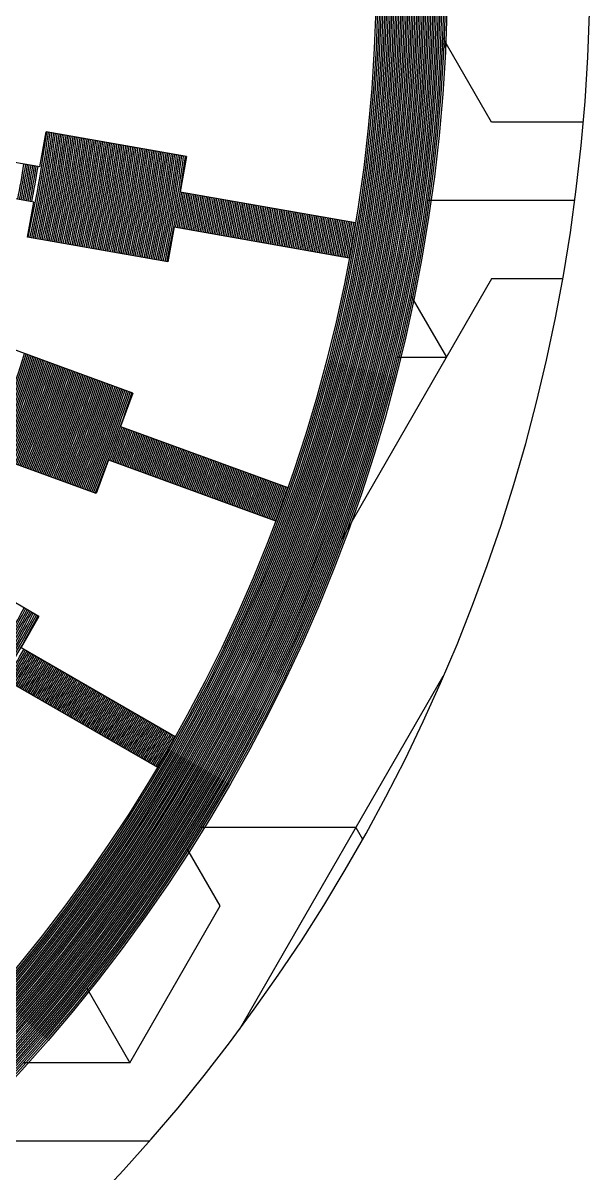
# Model space of a CAD drawing. Header units: millimetres. Extents: x 0 to 2404, y 0 to 1600.
# Drawn here: x 2388.41 to 2404.33, y 1450.91 to 1483.18 of the extents above; entities that cross this region are included whole.
import ezdxf

# ---------------------------------------------------------------- set-up
doc = ezdxf.new("R2010")
doc.units = ezdxf.units.MM

msp = doc.modelspace()

# ---------------------------------------------------------------- linework, layer by layer
at = {"linetype": 'Continuous'}
for p, q in [((2401.57, 1480.401), (2400.192, 1482.787)), ((2400.173, 1482.381), (2400.3, 1482.601)), ((2400.184, 1482.601), (2400.3, 1482.601)), ((2404.146, 1480.401), (2401.57, 1480.401)), ((2403.905, 1478.201), (2399.767, 1478.201)), ((2401.57, 1476.002), (2397.324, 1468.647)), ((2403.566, 1476.002), (2401.57, 1476.002)), ((2399.302, 1475.53), (2400.3, 1473.802)), ((2398.914, 1473.802), (2400.3, 1473.802)), ((2394.488, 1454.937), (2400.212, 1464.85)), ((2397.76, 1460.604), (2393.382, 1460.604)), ((2397.76, 1460.604), (2397.947, 1460.279)), ((2393.95, 1458.404), (2393.016, 1460.022)), ((2391.41, 1454.005), (2393.95, 1458.404)), ((2390.205, 1456.093), (2391.41, 1454.005)), ((2391.41, 1454.005), (2388.433, 1454.005)), ((2391.963, 1451.805), (2386.315, 1451.805))]:
    msp.add_line(p, q, dxfattribs=at)
for p, q in [((2388.888, 1479.144), (2389.062, 1480.129)), ((2393.001, 1479.434), (2389.062, 1480.129)), ((2388.888, 1479.144), (2383.468, 1480.1)), ((2393.001, 1479.434), (2392.828, 1478.45)), ((2388.715, 1478.159), (2383.294, 1479.115)), ((2392.828, 1478.45), (2397.749, 1477.582)), ((2388.541, 1477.174), (2388.715, 1478.159)), ((2392.654, 1477.465), (2392.48, 1476.48)), ((2392.654, 1477.465), (2397.575, 1476.597)), ((2392.48, 1476.48), (2388.541, 1477.174)), ((2391.494, 1472.8), (2387.736, 1474.168)), ((2391.494, 1472.8), (2391.152, 1471.86)), ((2391.152, 1471.86), (2395.848, 1470.151)), ((2390.468, 1469.981), (2386.71, 1471.349)), ((2390.81, 1470.921), (2390.468, 1469.981)), ((2390.81, 1470.921), (2395.506, 1469.212)), ((2388.858, 1466.528), (2385.453, 1468.494)), ((2388.858, 1466.528), (2388.358, 1465.662)), ((2388.358, 1465.662), (2392.686, 1463.164)), ((2387.858, 1464.796), (2392.186, 1462.298))]:
    msp.add_line(p, q)
for radius in [46, 45.95, 45.9, 45.85, 45.8, 45.75, 45.7, 45.65, 45.6, 45.55, 45.5, 45.45, 45.4, 45.35, 45.3, 45.25, 45.2, 45.15, 45.1, 45.05, 45, 44.95, 44.9, 44.85, 44.8, 44.75, 44.7, 44.65, 44.6, 44.55, 44.5, 44.45, 44.4, 44.35, 44.3, 44.25, 44.2, 44.15, 44.1, 44.05, 44]:
    msp.add_circle((2354.333, 1484.729), radius)
for radius, start, end in [(50, 95.7392, 84.2608), (35.05, 347.5472, 352.4528), (35.1, 347.5507, 352.4493), (35.15, 347.5542, 352.4458), (35.2, 347.5577, 352.4423), (35.25, 347.5611, 352.4389), (35.3, 347.5646, 352.4354), (35.35, 347.568, 352.432), (35.4, 347.5715, 352.4285), (35.45, 347.5749, 352.4251), (35.5, 347.5783, 352.4217), (35.55, 347.5817, 352.4183), (35.6, 347.5851, 352.4149), (35.65, 347.5885, 352.4115), (35.7, 347.5919, 352.4081), (35.75, 347.5953, 352.4047), (35.8, 347.5986, 352.4014), (35.85, 347.602, 352.398), (35.9, 347.6053, 352.3947), (35.95, 347.6087, 352.3913), (36, 347.612, 352.388), (36.05, 347.6153, 352.3847), (36.1, 347.6186, 352.3814), (36.15, 347.6219, 352.3781), (36.2, 347.6252, 352.3748), (36.25, 347.6285, 352.3715), (36.3, 347.6317, 352.3683), (36.35, 347.635, 352.365), (36.4, 347.6382, 352.3618), (36.45, 347.6415, 352.3585), (36.5, 347.6447, 352.3553), (36.55, 347.6479, 352.3521), (36.6, 347.6512, 352.3488), (36.65, 347.6544, 352.3456), (36.7, 347.6576, 352.3424), (36.75, 347.6607, 352.3393), (36.8, 347.6639, 352.3361), (36.85, 347.6671, 352.3329), (36.9, 347.6703, 352.3297), (36.95, 347.6734, 352.3266), (37, 347.6766, 352.3234), (37.05, 347.6797, 352.3203), (37.1, 347.6828, 352.3172), (37.15, 347.6859, 352.3141), (37.2, 347.6891, 352.3109), (37.25, 347.6922, 352.3078), (37.3, 347.6953, 352.3047), (37.35, 347.6983, 352.3017), (37.4, 347.7014, 352.2986), (37.45, 347.7045, 352.2955), (37.5, 347.7076, 352.2924), (37.55, 347.7106, 352.2894), (37.6, 347.7137, 352.2863), (37.65, 347.7167, 352.2833), (37.7, 347.7197, 352.2803), (37.75, 347.7227, 352.2773), (37.8, 347.7258, 352.2742), (37.85, 347.7288, 352.2712), (37.9, 347.7318, 352.2682), (37.95, 347.7348, 352.2652), (38, 347.7377, 352.2623), (38.05, 347.7407, 352.2593), (38.1, 347.7437, 352.2563), (38.15, 347.7466, 352.2534), (38.2, 347.7496, 352.2504), (38.25, 347.7525, 352.2475), (38.3, 347.7555, 352.2445), (38.35, 347.7584, 352.2416), (38.4, 347.7613, 352.2387), (38.45, 347.7642, 352.2358), (38.5, 347.7671, 352.2329), (38.55, 347.77, 352.23), (38.6, 347.7729, 352.2271), (38.65, 347.7758, 352.2242), (38.7, 347.7787, 352.2213), (38.75, 347.7815, 352.2185), (38.8, 347.7844, 352.2156), (38.85, 347.7873, 352.2127), (38.9, 347.7901, 352.2099), (34.55, 349.1708, 350.8292), (34.6, 349.172, 350.828), (34.65, 349.1732, 350.8268), (34.7, 349.1744, 350.8256), (34.75, 349.1756, 350.8244), (34.8, 349.1768, 350.8232), (34.85, 349.1779, 350.8221), (34.9, 349.1791, 350.8209), (34.95, 349.1803, 350.8197), (38.95, 347.7929, 352.2071), (39, 347.7958, 352.2042), (39.05, 349.2664, 350.7336), (39.1, 349.2673, 350.7327), (39.15, 349.2682, 350.7318), (39.2, 349.2692, 350.7308), (39.25, 349.2701, 350.7299), (39.3, 349.271, 350.729), (39.35, 349.272, 350.728), (39.4, 349.2729, 350.7271), (39.45, 349.2738, 350.7262), (39.5, 349.2747, 350.7253), (39.55, 349.2756, 350.7244), (39.6, 349.2765, 350.7235), (39.65, 349.2775, 350.7225), (39.7, 349.2784, 350.7216), (39.75, 349.2793, 350.7207), (39.8, 349.2802, 350.7198), (39.85, 349.2811, 350.7189), (39.9, 349.282, 350.718), (39.95, 349.2829, 350.7171), (40, 349.2838, 350.7162), (40.05, 349.2847, 350.7153), (40.1, 349.2856, 350.7144), (40.15, 349.2865, 350.7135), (40.2, 349.2873, 350.7127), (40.25, 349.2882, 350.7118), (40.3, 349.2891, 350.7109), (40.35, 349.29, 350.71), (40.4, 349.2909, 350.7091), (40.45, 349.2918, 350.7082), (40.5, 349.2926, 350.7074), (40.55, 349.2935, 350.7065), (40.6, 349.2944, 350.7056), (40.65, 349.2952, 350.7048), (40.7, 349.2961, 350.7039), (40.75, 349.297, 350.703), (40.8, 349.2978, 350.7022), (40.85, 349.2987, 350.7013), (40.9, 349.2995, 350.7005), (40.95, 349.3004, 350.6996), (41, 349.3013, 350.6987), (41.05, 349.3021, 350.6979), (41.1, 349.303, 350.697), (41.15, 349.3038, 350.6962), (41.2, 349.3046, 350.6954), (41.25, 349.3055, 350.6945), (41.3, 349.3063, 350.6937), (41.35, 349.3072, 350.6928), (41.4, 349.308, 350.692), (41.45, 349.3088, 350.6912), (41.5, 349.3097, 350.6903), (41.55, 349.3105, 350.6895), (41.6, 349.3113, 350.6887), (41.65, 349.3122, 350.6878), (41.7, 349.313, 350.687), (41.75, 349.3138, 350.6862), (41.8, 349.3146, 350.6854), (41.85, 349.3154, 350.6846), (41.9, 349.3163, 350.6837), (41.95, 349.3171, 350.6829), (42, 349.3179, 350.6821), (42.05, 349.3187, 350.6813), (42.1, 349.3195, 350.6805), (42.15, 349.3203, 350.6797), (42.2, 349.3211, 350.6789), (42.25, 349.3219, 350.6781), (42.3, 349.3227, 350.6773), (42.35, 349.3235, 350.6765), (42.4, 349.3243, 350.6757), (42.45, 349.3251, 350.6749), (42.5, 349.3259, 350.6741), (42.55, 349.3267, 350.6733), (42.6, 349.3275, 350.6725), (42.65, 349.3283, 350.6717), (42.7, 349.3291, 350.6709), (42.75, 349.3299, 350.6701), (42.8, 349.3306, 350.6694), (42.85, 349.3314, 350.6686), (42.9, 349.3322, 350.6678), (42.95, 349.333, 350.667), (43, 349.3338, 350.6662), (43.05, 349.3345, 350.6655), (43.1, 349.3353, 350.6647), (43.15, 349.3361, 350.6639), (43.2, 349.3368, 350.6632), (43.25, 349.3376, 350.6624), (43.3, 349.3384, 350.6616), (43.35, 349.3391, 350.6609), (43.4, 349.3399, 350.6601), (43.45, 349.3407, 350.6593), (43.5, 349.3414, 350.6586), (43.55, 349.3422, 350.6578), (43.6, 349.3429, 350.6571), (43.65, 349.3437, 350.6563), (43.7, 349.3437, 350.6563), (43.75, 349.3452, 350.6548), (43.8, 349.3459, 350.6541), (43.85, 349.3467, 350.6533), (43.9, 349.3467, 350.6533), (43.95, 349.3467, 350.6533), (44, 349.3467, 350.6533), (35.8, 337.5986, 342.4014), (35.85, 337.602, 342.398), (35.9, 337.6053, 342.3947), (35.95, 337.6087, 342.3913), (36, 337.612, 342.388), (36.05, 337.6153, 342.3847), (36.1, 337.6186, 342.3814), (36.15, 337.6219, 342.3781), (36.2, 337.6252, 342.3748), (36.25, 337.6285, 342.3715), (36.3, 337.6317, 342.3683), (36.35, 337.635, 342.365), (36.4, 337.6382, 342.3618), (36.45, 337.6415, 342.3585), (36.5, 337.6447, 342.3553), (36.55, 337.6479, 342.3521), (36.6, 337.6512, 342.3488), (36.65, 337.6544, 342.3456), (36.7, 337.6576, 342.3424), (36.75, 337.6607, 342.3393), (36.8, 337.6639, 342.3361), (36.85, 337.6671, 342.3329), (36.9, 337.6703, 342.3297), (36.95, 337.6734, 342.3266), (37, 337.6766, 342.3234), (37.05, 337.6797, 342.3203), (37.1, 337.6828, 342.3172), (37.15, 337.6859, 342.3141), (37.2, 337.6891, 342.3109), (37.25, 337.6922, 342.3078), (37.3, 337.6953, 342.3047), (37.35, 337.6983, 342.3017), (37.4, 337.7014, 342.2986), (37.45, 337.7045, 342.2955), (37.5, 337.7076, 342.2924), (37.55, 337.7106, 342.2894), (37.6, 337.7137, 342.2863), (37.65, 337.7167, 342.2833), (37.7, 337.7197, 342.2803), (37.75, 337.7227, 342.2773), (37.8, 337.7258, 342.2742), (37.85, 337.7288, 342.2712), (37.9, 337.7318, 342.2682), (37.95, 337.7348, 342.2652), (38, 337.7377, 342.2623), (38.05, 337.7407, 342.2593), (38.1, 337.7437, 342.2563), (38.15, 337.7466, 342.2534), (38.2, 337.7496, 342.2504), (38.25, 337.7525, 342.2475), (38.3, 337.7555, 342.2445), (38.35, 337.7584, 342.2416), (38.4, 337.7613, 342.2387), (38.45, 337.7642, 342.2358), (38.5, 337.7671, 342.2329), (38.55, 337.77, 342.23), (38.6, 337.7729, 342.2271), (38.65, 337.7758, 342.2242), (38.7, 337.7787, 342.2213), (38.75, 337.7815, 342.2185), (38.8, 337.7844, 342.2156), (38.85, 337.7873, 342.2127), (38.9, 337.7901, 342.2099), (38.95, 337.7929, 342.2071), (39, 337.7958, 342.2042), (39.05, 339.2664, 340.7336), (39.1, 339.2673, 340.7327), (39.15, 339.2682, 340.7318), (39.2, 339.2692, 340.7308), (39.25, 339.2701, 340.7299), (39.3, 339.271, 340.729), (39.35, 339.272, 340.728), (39.4, 339.2729, 340.7271), (39.45, 339.2738, 340.7262), (39.5, 339.2747, 340.7253), (39.55, 339.2756, 340.7244), (39.6, 339.2765, 340.7235), (39.65, 339.2775, 340.7225), (39.7, 339.2784, 340.7216), (39.75, 339.2793, 340.7207), (39.8, 339.2802, 340.7198), (39.85, 339.2811, 340.7189), (39.9, 339.282, 340.718), (39.95, 339.2829, 340.7171), (40, 339.2838, 340.7162), (40.05, 339.2847, 340.7153), (40.1, 339.2856, 340.7144), (40.15, 339.2865, 340.7135), (40.2, 339.2873, 340.7127), (40.25, 339.2882, 340.7118), (40.3, 339.2891, 340.7109), (40.35, 339.29, 340.71), (40.4, 339.2909, 340.7091), (40.45, 339.2918, 340.7082), (40.5, 339.2926, 340.7074), (40.55, 339.2935, 340.7065), (40.6, 339.2944, 340.7056), (40.65, 339.2952, 340.7048), (40.7, 339.2961, 340.7039), (40.75, 339.297, 340.703), (40.8, 339.2978, 340.7022), (40.85, 339.2987, 340.7013), (40.9, 339.2995, 340.7005), (40.95, 339.3004, 340.6996), (41, 339.3013, 340.6987), (41.05, 339.3021, 340.6979), (41.1, 339.303, 340.697), (41.15, 339.3038, 340.6962), (41.2, 339.3046, 340.6954), (41.25, 339.3055, 340.6945), (41.3, 339.3063, 340.6937), (41.35, 339.3072, 340.6928), (41.4, 339.308, 340.692), (41.45, 339.3088, 340.6912), (41.5, 339.3097, 340.6903), (41.55, 339.3105, 340.6895), (41.6, 339.3113, 340.6887), (41.65, 339.3122, 340.6878), (41.7, 339.313, 340.687), (41.75, 339.3138, 340.6862), (41.8, 339.3146, 340.6854), (41.85, 339.3154, 340.6846), (41.9, 339.3163, 340.6837), (41.95, 339.3171, 340.6829), (42, 339.3179, 340.6821), (42.05, 339.3187, 340.6813), (42.1, 339.3195, 340.6805), (42.15, 339.3203, 340.6797), (42.2, 339.3211, 340.6789), (42.25, 339.3219, 340.6781), (42.3, 339.3227, 340.6773), (42.35, 339.3235, 340.6765), (42.4, 339.3243, 340.6757), (42.45, 339.3251, 340.6749), (42.5, 339.3259, 340.6741), (42.55, 339.3267, 340.6733), (42.6, 339.3275, 340.6725), (42.65, 339.3283, 340.6717), (42.7, 339.3291, 340.6709), (42.75, 339.3299, 340.6701), (42.8, 339.3306, 340.6694), (42.85, 339.3314, 340.6686), (42.9, 339.3322, 340.6678), (42.95, 339.333, 340.667), (43, 339.3338, 340.6662), (43.05, 339.3345, 340.6655), (43.1, 339.3353, 340.6647), (43.15, 339.3361, 340.6639), (43.2, 339.3368, 340.6632), (43.25, 339.3376, 340.6624), (43.3, 339.3384, 340.6616), (43.35, 339.3391, 340.6609), (43.4, 339.3399, 340.6601), (43.45, 339.3407, 340.6593), (43.5, 339.3414, 340.6586), (43.55, 339.3422, 340.6578), (43.6, 339.3429, 340.6571), (43.65, 339.3437, 340.6563), (43.7, 339.3437, 340.6563), (43.75, 339.3452, 340.6548), (43.8, 339.3459, 340.6541), (43.85, 339.3467, 340.6533), (43.9, 339.3467, 340.6533), (43.95, 339.3467, 340.6533), (44, 339.3467, 340.6533), (38.55, 327.77, 332.23), (38.6, 327.7729, 332.2271), (38.65, 327.7758, 332.2242), (38.7, 327.7787, 332.2213), (38.75, 327.7815, 332.2185), (38.8, 327.7844, 332.2156), (38.85, 327.7873, 332.2127), (38.9, 327.7901, 332.2099), (38.95, 327.7929, 332.2071), (39, 327.7958, 332.2042), (39.1, 329.2673, 330.7327), (39.15, 329.2682, 330.7318), (39.2, 329.2692, 330.7308), (39.25, 329.2701, 330.7299), (39.3, 329.271, 330.729), (39.35, 329.272, 330.728), (39.4, 329.2729, 330.7271), (39.45, 329.2738, 330.7262), (39.5, 329.2747, 330.7253), (39.55, 329.2756, 330.7244), (39.6, 329.2765, 330.7235), (39.65, 329.2775, 330.7225), (39.7, 329.2784, 330.7216), (39.75, 329.2793, 330.7207), (39.8, 329.2802, 330.7198), (39.85, 329.2811, 330.7189), (39.9, 329.282, 330.718), (39.95, 329.2829, 330.7171), (40, 329.2838, 330.7162), (40.05, 329.2847, 330.7153), (40.1, 329.2856, 330.7144), (40.15, 329.2865, 330.7135), (40.2, 329.2873, 330.7127), (40.25, 329.2882, 330.7118), (40.3, 329.2891, 330.7109), (40.35, 329.29, 330.71), (40.4, 329.2909, 330.7091), (40.45, 329.2918, 330.7082), (40.5, 329.2926, 330.7074), (40.55, 329.2935, 330.7065), (40.6, 329.2944, 330.7056), (40.65, 329.2952, 330.7048), (40.7, 329.2961, 330.7039), (40.75, 329.297, 330.703), (40.8, 329.2978, 330.7022), (40.85, 329.2987, 330.7013), (40.9, 329.2995, 330.7005), (40.95, 329.3004, 330.6996), (41, 329.3013, 330.6987), (41.05, 329.3021, 330.6979), (41.1, 329.303, 330.697), (41.15, 329.3038, 330.6962), (41.2, 329.3046, 330.6954), (41.25, 329.3055, 330.6945), (41.3, 329.3063, 330.6937), (41.35, 329.3072, 330.6928), (41.4, 329.308, 330.692), (41.45, 329.3088, 330.6912), (41.5, 329.3097, 330.6903), (41.55, 329.3105, 330.6895), (41.6, 329.3113, 330.6887), (41.65, 329.3122, 330.6878), (41.7, 329.313, 330.687), (41.75, 329.3138, 330.6862), (41.8, 329.3146, 330.6854), (41.85, 329.3154, 330.6846), (41.9, 329.3163, 330.6837), (41.95, 329.3171, 330.6829), (42, 329.3179, 330.6821), (42.05, 329.3187, 330.6813), (42.1, 329.3195, 330.6805), (42.15, 329.3203, 330.6797), (42.2, 329.3211, 330.6789), (42.25, 329.3219, 330.6781), (42.3, 329.3227, 330.6773), (42.35, 329.3235, 330.6765), (42.4, 329.3243, 330.6757), (42.45, 329.3251, 330.6749), (42.5, 329.3259, 330.6741), (42.55, 329.3267, 330.6733), (42.6, 329.3275, 330.6725), (42.65, 329.3283, 330.6717), (42.7, 329.3291, 330.6709), (42.75, 329.3299, 330.6701), (42.8, 329.3306, 330.6694), (42.85, 329.3314, 330.6686), (42.9, 329.3322, 330.6678), (42.95, 329.333, 330.667), (43, 329.3338, 330.6662), (43.05, 329.3345, 330.6655), (43.1, 329.3353, 330.6647), (43.15, 329.3361, 330.6639), (43.2, 329.3368, 330.6632), (43.25, 329.3376, 330.6624), (43.3, 329.3376, 330.6624), (43.35, 329.3376, 330.6624), (43.4, 329.3376, 330.6624), (43.45, 329.3376, 330.6624), (43.5, 329.3414, 330.6586), (43.55, 329.3414, 330.6586), (43.6, 329.3414, 330.6586), (43.65, 329.3414, 330.6586), (43.7, 329.3444, 330.6556), (43.75, 329.3452, 330.6548), (43.8, 329.3452, 330.6548), (43.85, 329.3452, 330.6548), (43.9, 329.3474, 330.6526), (43.95, 329.3474, 330.6518), (44, 329.3474, 330.6518)]:
    msp.add_arc((2354.333, 1484.729), radius, start, end)

doc.saveas('drawing.dxf')
